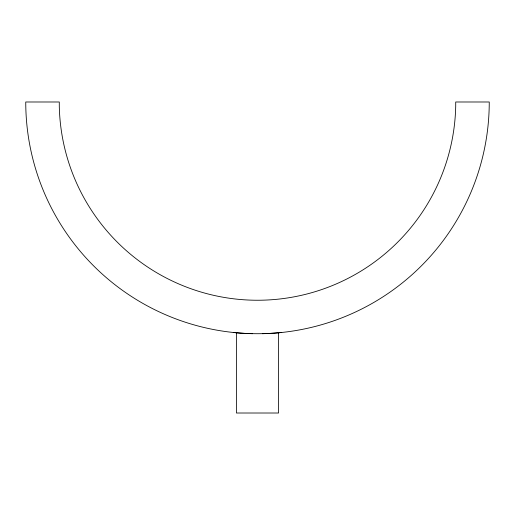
<?xml version="1.0" encoding="UTF-8"?>
<svg xmlns="http://www.w3.org/2000/svg" width="515" height="515" viewBox="0 0 515 515"><rect width="100%" height="100%" fill="white"/><g stroke="black" fill="none" stroke-linecap="round" stroke-linejoin="round"><path stroke-width="0.77" d="M281.724 332.471C265.624 334.119 249.376 334.119 233.276 332.471M278.57 332.735L278.57 413.011L236.43 413.011L236.43 332.735M262.354 333.694A231.75 231.75 0 0 0 489.25 101.989L455.711 101.989L455.711 106.142A198.256 198.256 0 0 1 257.5 300.245A198.256 198.256 0 0 1 59.289 106.142L59.289 101.989L25.75 101.989A231.75 231.75 0 0 0 252.646 333.694"/></g></svg>
